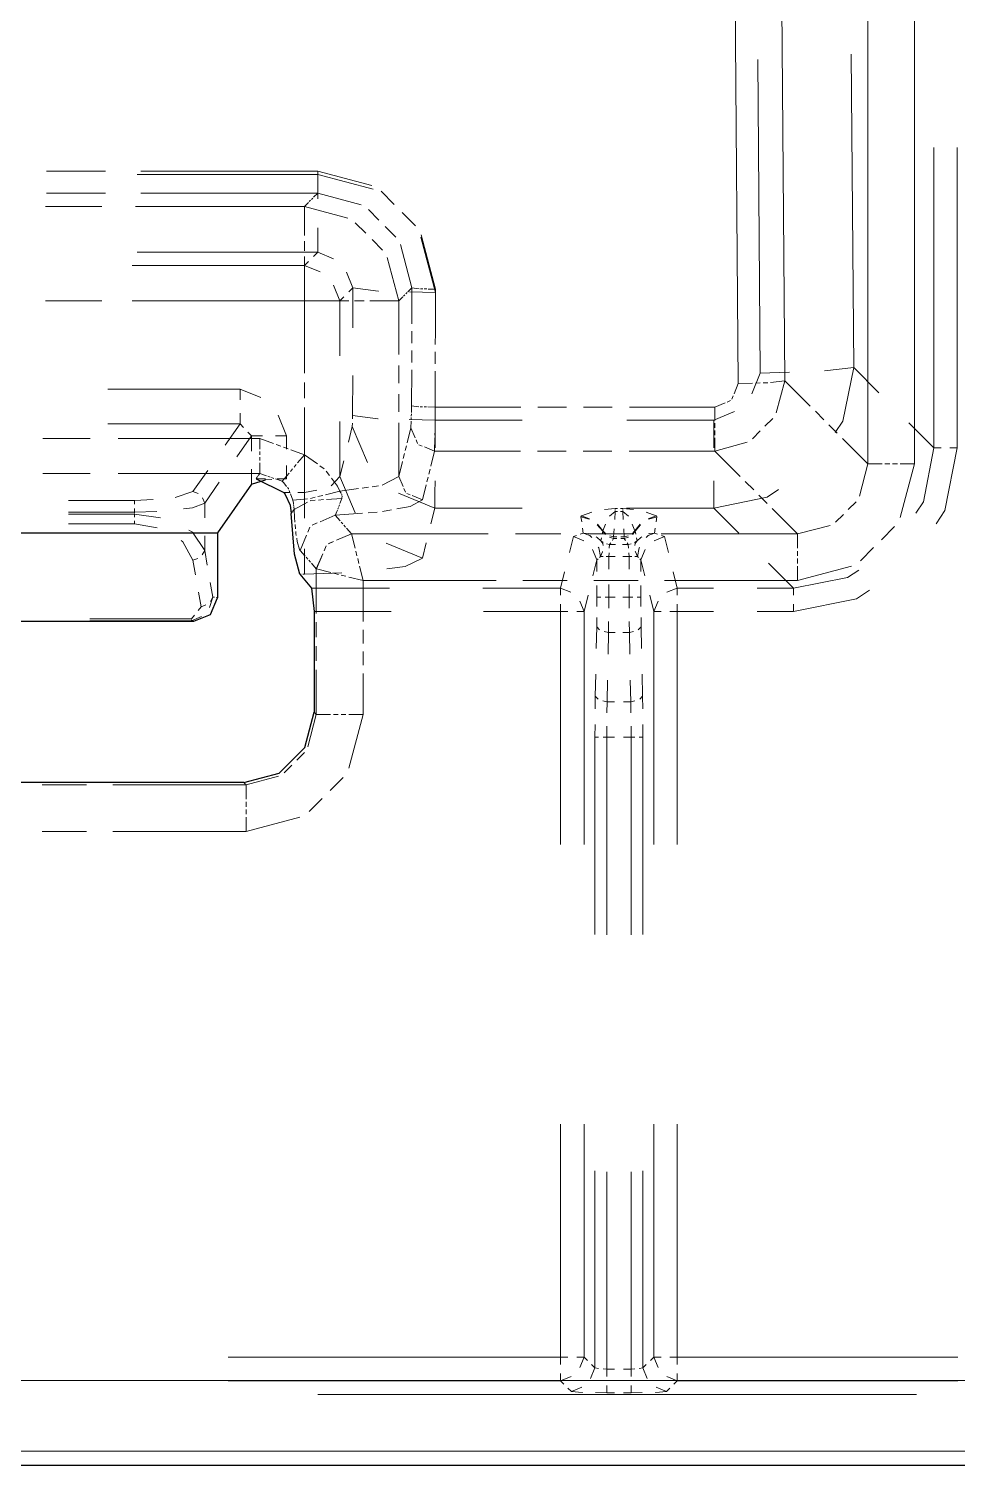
# Model space of a CAD drawing. Header units: millimetres. Extents: x 0 to 1989, y -338 to 950.
# Drawn here: x 1138.3 to 1177.6, y 122.1 to 182.9 of the extents above; entities that cross this region are included whole.
import ezdxf

# ---------------------------------------------------------------- set-up
doc = ezdxf.new("R2010")
doc.units = ezdxf.units.MM
doc.layers.add('DETAIL', color=8, linetype='Continuous')
doc.layers.add('FINE', color=9, linetype='Continuous')

msp = doc.modelspace()

# ---------------------------------------------------------------- linework, layer by layer
at = {"layer": 'DETAIL', "lineweight": 25}
for p, q in [((1147.745, 163.642), (1148.333, 163.821)), ((1147.938, 163.874), (1149.117, 163.289)), ((1147.745, 163.642), (1146.31, 161.582)), ((1146.31, 161.582), (1146.31, 158.83)), ((1149.788, 159.823), (1150.294, 159.243)), ((1150.294, 159.243), (1150.4, 158.253)), ((1150.4, 158.253), (1150.4, 153.981)), ((1131.316, 157.832), (1145.305, 157.832)), ((1147.422, 151.003), (1129.198, 151.003)), ((67.81, 122.082), (1203.81, 122.082))]:
    msp.add_line(p, q, dxfattribs=at)
for points in [[(1128.876, 163.642), (1130.31, 161.582), (1146.31, 161.582)], [(1149.117, 163.289), (1149.174, 163.207), (1149.38, 162.748), (1149.432, 162.403)], [(1149.788, 159.823), (1149.562, 160.675), (1149.432, 162.403)], [(1145.305, 157.832), (1146.016, 158.124), (1146.31, 158.83)], [(1147.422, 151.003), (1148.915, 151.401), (1150.003, 152.489), (1150.4, 153.981)]]:
    msp.add_lwpolyline(points, dxfattribs=at)
at = {"layer": 'FINE', "lineweight": 9}
for p, q in [((1168.361, 167.904), (1167.529, 272.09)), ((1173.85, 235.238), (1173.85, 164.508)), ((1175.83, 164.508), (1175.83, 235.238)), ((1169.19, 181.627), (1169.296, 168.35)), ((1173.257, 168.577), (1173.151, 181.854)), ((1176.649, 165.185), (1176.649, 177.902)), ((1177.639, 177.902), (1177.639, 165.185)), ((1139.06, 176.907), (1141.558, 176.907)), ((1143.057, 176.907), (1150.551, 176.907)), ((1150.551, 176.907), (1150.551, 176.619)), ((1150.551, 176.907), (1152.846, 176.291)), ((1150.551, 175.734), (1150.551, 176.765)), ((1150.551, 176.561), (1150.551, 176.465)), ((1141.558, 175.964), (1139.06, 175.964)), ((1150.551, 175.964), (1143.057, 175.964)), ((1150.379, 175.792), (1150.551, 175.964)), ((1150.551, 176.407), (1150.551, 176.311)), ((1152.387, 175.472), (1150.551, 175.964)), ((1153.236, 176.048), (1153.795, 175.487)), ((1139.025, 175.402), (1141.409, 175.402)), ((1142.839, 175.402), (1149.989, 175.402)), ((1149.989, 175.402), (1150.161, 175.575)), ((1151.823, 174.909), (1149.989, 175.402)), ((1150.195, 175.609), (1150.252, 175.666)), ((1150.287, 175.701), (1150.344, 175.758)), ((1153.146, 174.828), (1152.699, 175.277)), ((1152.583, 174.268), (1152.135, 174.716)), ((1154.13, 175.15), (1154.689, 174.589)), ((1153.861, 174.109), (1153.414, 174.558)), ((1155.538, 171.759), (1154.916, 174.103)), ((1154.928, 174.197), (1155.538, 171.9)), ((1142.9, 173.466), (1150.551, 173.466)), ((1149.989, 173.526), (1149.989, 173.934)), ((1150.375, 173.29), (1150.551, 173.466)), ((1150.551, 173.466), (1151.214, 173.19)), ((1153.3, 173.552), (1152.852, 173.999)), ((1154.538, 171.957), (1154.052, 173.795)), ((1142.69, 172.904), (1149.989, 172.904)), ((1149.989, 172.873), (1149.989, 173.281)), ((1149.989, 172.904), (1150.164, 173.079)), ((1150.651, 172.629), (1149.989, 172.904)), ((1153.986, 171.405), (1153.493, 173.239)), ((1149.989, 171.405), (1149.989, 172.629)), ((1151.772, 172.623), (1152.04, 171.957)), ((1149.989, 171.405), (1149.989, 171.873)), ((1151.488, 171.405), (1151.213, 172.067)), ((1152.04, 171.957), (1151.867, 171.784)), ((1152.04, 171.957), (1152.037, 170.268)), ((1154.245, 171.664), (1154.189, 171.608)), ((1154.336, 171.754), (1154.279, 171.698)), ((1154.538, 171.957), (1154.369, 171.788)), ((1154.442, 171.786), (1155.538, 171.759)), ((1154.535, 170.428), (1154.538, 171.957)), ((1154.843, 171.917), (1154.538, 171.957)), ((1155.006, 171.913), (1154.904, 171.916)), ((1155.17, 171.909), (1155.067, 171.912)), ((1155.538, 171.9), (1155.231, 171.908)), ((1155.534, 170.07), (1155.538, 171.759)), ((1155.538, 171.9), (1155.535, 170.371)), ((1141.409, 171.405), (1139.025, 171.405)), ((1149.989, 171.405), (1151.213, 171.405)), ((1149.989, 171.405), (1150.457, 171.405)), ((1151.457, 171.405), (1151.865, 171.405)), ((1151.66, 171.577), (1151.488, 171.405)), ((1151.488, 171.405), (1151.488, 169.081)), ((1152.11, 171.405), (1152.518, 171.405)), ((1154.155, 171.574), (1153.986, 171.405)), ((1153.986, 171.405), (1153.986, 169.128)), ((1154.534, 169.612), (1154.535, 170.122)), ((1155.534, 170.065), (1155.533, 169.556)), ((1154.532, 168.797), (1154.533, 169.307)), ((1155.532, 169.25), (1155.532, 168.74)), ((1149.989, 168.346), (1149.989, 169.011)), ((1153.986, 168.673), (1153.986, 167.914)), ((1172.024, 168.439), (1173.257, 168.577)), ((1174.317, 167.517), (1173.257, 168.577)), ((1152.033, 168.241), (1152.029, 166.552)), ((1154.528, 166.962), (1154.531, 168.491)), ((1169.296, 168.35), (1168.943, 167.469)), ((1169.296, 168.35), (1170.536, 168.387)), ((1169.737, 167.949), (1170.341, 168.017)), ((1170.341, 168.017), (1169.969, 166.659)), ((1147.261, 167.671), (1141.667, 167.671)), ((1147.261, 167.21), (1147.261, 167.671)), ((1148.137, 167.308), (1147.261, 167.671)), ((1149.989, 167.282), (1149.989, 167.947)), ((1153.986, 167.459), (1153.986, 166.699)), ((1168.096, 167.242), (1168.153, 167.385)), ((1168.188, 167.472), (1168.361, 167.904)), ((1168.361, 167.904), (1168.968, 167.921)), ((1169.09, 167.925), (1169.292, 167.931)), ((1169.414, 167.934), (1169.616, 167.94)), ((1149.989, 164.888), (1149.989, 166.883)), ((1154.519, 166.676), (1154.528, 166.962)), ((1154.833, 166.923), (1154.528, 166.962)), ((1154.996, 166.918), (1154.894, 166.921)), ((1155.16, 166.914), (1155.058, 166.917)), ((1155.528, 166.905), (1155.221, 166.913)), ((1155.528, 166.905), (1155.524, 166.334)), ((1159.881, 166.905), (1161.09, 166.905)), ((1161.816, 166.905), (1163.025, 166.905)), ((1163.751, 166.905), (1167.378, 166.905)), ((1167.378, 166.905), (1167.808, 167.084)), ((1167.378, 166.905), (1167.378, 166.334)), ((1167.893, 167.12), (1168.036, 167.18)), ((1141.667, 166.194), (1147.261, 166.194)), ((1147.261, 166.194), (1146.638, 165.3)), ((1147.261, 166.194), (1147.261, 166.656)), ((1147.261, 166.194), (1147.412, 166.035)), ((1149.234, 165.683), (1148.875, 166.561)), ((1151.488, 166.292), (1151.488, 163.967)), ((1152.019, 166.231), (1152.014, 166.086)), ((1152.029, 166.552), (1152.024, 166.406)), ((1153.986, 166.244), (1153.986, 163.967)), ((1154.431, 166.381), (1155.527, 166.354)), ((1154.498, 166.028), (1154.508, 166.314)), ((1154.51, 166.371), (1154.513, 166.466)), ((1154.514, 166.524), (1154.517, 166.619)), ((1155.523, 166.219), (1155.521, 166.029)), ((1155.526, 165.187), (1155.527, 166.354)), ((1167.331, 166.354), (1163.642, 166.354)), ((1168.207, 166.719), (1167.331, 166.354)), ((1167.331, 166.354), (1167.331, 165.187)), ((1167.378, 166.219), (1167.378, 166.029)), ((1169.826, 166.427), (1169.495, 166.094)), ((1171.63, 166.728), (1171.988, 166.37)), ((1172.203, 166.155), (1172.561, 165.797)), ((1176.649, 165.185), (1175.589, 166.245)), ((1138.909, 165.573), (1140.906, 165.573)), ((1142.104, 165.573), (1148.093, 165.573)), ((1147.126, 164.795), (1147.745, 165.683)), ((1147.594, 165.843), (1147.745, 165.683)), ((1148.21, 165.683), (1147.745, 165.683)), ((1147.745, 165.683), (1147.745, 165.045)), ((1148.093, 165.121), (1148.093, 165.573)), ((1148.093, 165.573), (1148.674, 165.364)), ((1149.234, 165.683), (1148.768, 165.683)), ((1149.234, 165.118), (1149.234, 165.683)), ((1149.989, 163.289), (1149.989, 165.825)), ((1152.014, 166.086), (1151.85, 165.423)), ((1152.66, 164.553), (1152.014, 166.086)), ((1154.342, 165.397), (1154.498, 166.028)), ((1154.679, 165.599), (1154.498, 166.028)), ((1155.517, 165.61), (1155.498, 165.038)), ((1155.52, 165.914), (1155.519, 165.724)), ((1167.378, 165.915), (1167.378, 165.724)), ((1167.378, 165.61), (1167.378, 165.038)), ((1169.296, 165.894), (1168.965, 165.562)), ((1172.776, 165.582), (1173.85, 164.508)), ((1148.093, 164.88), (1148.093, 165.031)), ((1148.789, 165.322), (1148.983, 165.252)), ((1149.099, 165.21), (1149.293, 165.14)), ((1149.409, 165.098), (1149.989, 164.888)), ((1154.174, 164.725), (1154.227, 164.935)), ((1154.258, 165.061), (1154.31, 165.271)), ((1154.776, 165.371), (1154.715, 165.513)), ((1154.982, 165.252), (1154.838, 165.311)), ((1155.498, 165.038), (1155.068, 165.216)), ((1155.498, 165.038), (1155.341, 164.407)), ((1159.135, 165.038), (1155.498, 165.038)), ((1161.074, 165.038), (1159.862, 165.038)), ((1163.014, 165.038), (1161.802, 165.038)), ((1167.378, 165.038), (1163.741, 165.038)), ((1168.735, 165.416), (1167.378, 165.038)), ((1168.45, 163.967), (1167.378, 165.038)), ((1176.649, 165.185), (1176.958, 165.185)), ((1177.329, 165.185), (1177.639, 165.185)), ((1148.093, 164.639), (1148.093, 164.79)), ((1148.093, 164.096), (1148.093, 164.548)), ((1149.234, 163.874), (1149.234, 164.439)), ((1149.547, 164.36), (1149.643, 164.475)), ((1149.701, 164.543), (1149.989, 164.888)), ((1149.989, 164.888), (1150.536, 164.499)), ((1150.646, 164.421), (1150.829, 164.291)), ((1151.652, 164.629), (1151.488, 163.967)), ((1153.986, 163.967), (1154.143, 164.598)), ((1173.5, 163.133), (1173.85, 164.508)), ((1174.456, 164.508), (1173.85, 164.508)), ((1174.779, 164.508), (1174.577, 164.508)), ((1175.103, 164.508), (1174.901, 164.508)), ((1175.83, 164.508), (1175.224, 164.508)), ((1175.83, 164.508), (1175.225, 162.232)), ((1140.906, 164.096), (1138.909, 164.096)), ((1148.093, 164.096), (1142.104, 164.096)), ((1145.891, 164.226), (1145.268, 163.332)), ((1145.765, 162.84), (1146.383, 163.728)), ((1147.745, 164.28), (1147.745, 163.642)), ((1147.986, 163.942), (1147.938, 163.874)), ((1147.938, 163.874), (1148.343, 163.874)), ((1148.011, 163.978), (1147.995, 163.956)), ((1148.036, 164.015), (1148.021, 163.992)), ((1148.093, 164.096), (1148.046, 164.028)), ((1148.385, 163.994), (1148.093, 164.096)), ((1148.333, 163.821), (1148.614, 163.838)), ((1148.541, 163.94), (1148.444, 163.974)), ((1148.697, 163.885), (1148.6, 163.919)), ((1149.048, 163.763), (1148.756, 163.865)), ((1148.829, 163.874), (1149.234, 163.874)), ((1148.952, 163.858), (1149.234, 163.874)), ((1149.048, 163.763), (1149.336, 164.107)), ((1149.393, 164.176), (1149.489, 164.291)), ((1150.914, 164.188), (1151.049, 164.01)), ((1151.488, 163.967), (1151.117, 163.577)), ((1152.134, 162.434), (1151.488, 163.967)), ((1153.28, 163.596), (1153.986, 163.967)), ((1154.167, 163.538), (1153.986, 163.967)), ((1155.226, 163.944), (1155.174, 163.734)), ((1155.31, 164.281), (1155.257, 164.071)), ((1167.331, 163.786), (1167.331, 162.619)), ((1169.021, 163.395), (1168.664, 163.752)), ((1145.268, 163.332), (1144.518, 163.081)), ((1145.268, 163.332), (1145.485, 163.24)), ((1149.389, 163.289), (1149.117, 163.289)), ((1149.374, 163.281), (1149.34, 163.37)), ((1149.497, 162.961), (1149.395, 163.227)), ((1149.989, 163.289), (1149.716, 163.289)), ((1150.518, 163.389), (1149.989, 163.289)), ((1149.989, 162.206), (1149.989, 163.289)), ((1150.24, 163.039), (1150.442, 163.088)), ((1150.563, 163.117), (1150.765, 163.165)), ((1150.886, 163.195), (1151.491, 163.34)), ((1151.555, 163.239), (1151.566, 163.207)), ((1152.439, 163.473), (1152.702, 163.51)), ((1152.86, 163.532), (1153.124, 163.569)), ((1155.512, 162.619), (1153.975, 163.256)), ((1154.264, 163.309), (1154.203, 163.452)), ((1154.469, 163.191), (1154.326, 163.25)), ((1154.986, 162.977), (1154.556, 163.155)), ((1155.142, 163.608), (1154.986, 162.977)), ((1169.593, 162.823), (1169.236, 163.181)), ((1142.787, 162.945), (1139.989, 162.945)), ((1143.576, 162.997), (1142.787, 162.945)), ((1142.787, 162.945), (1142.787, 162.791)), ((1142.787, 162.606), (1142.787, 162.453)), ((1142.787, 162.453), (1143.731, 162.487)), ((1145.671, 163.056), (1145.765, 162.84)), ((1145.765, 162.212), (1145.765, 162.84)), ((1149.476, 162.466), (1149.488, 162.484)), ((1149.495, 162.494), (1149.507, 162.512)), ((1149.497, 162.961), (1150.116, 163.026)), ((1149.519, 162.843), (1149.497, 162.961)), ((1149.515, 162.522), (1149.551, 162.574)), ((1149.528, 162.78), (1149.523, 162.82)), ((1149.537, 162.717), (1149.531, 162.757)), ((1149.551, 162.574), (1150.123, 162.877)), ((1150.578, 162.97), (1150.793, 162.985)), ((1150.922, 162.993), (1151.568, 163.036)), ((1151.473, 162.772), (1151.446, 162.699)), ((1153.68, 162.55), (1153.299, 162.483)), ((1155.348, 161.958), (1155.512, 162.619)), ((1155.512, 162.619), (1159.205, 162.619)), ((1163.151, 162.614), (1162.694, 162.566)), ((1162.904, 162.292), (1163.151, 162.49)), ((1163.13, 162.15), (1163.151, 162.49)), ((1163.151, 162.614), (1163.151, 162.575)), ((1163.25, 162.614), (1163.151, 162.614)), ((1163.151, 162.529), (1163.151, 162.49)), ((1163.151, 162.49), (1163.25, 162.49)), ((1163.47, 162.614), (1163.37, 162.614)), ((1163.37, 162.49), (1163.47, 162.49)), ((1163.47, 162.614), (1163.47, 162.575)), ((1163.927, 162.566), (1163.47, 162.614)), ((1163.47, 162.529), (1163.47, 162.49)), ((1163.47, 162.49), (1163.491, 162.15)), ((1163.47, 162.49), (1163.716, 162.292)), ((1163.637, 162.619), (1167.331, 162.619)), ((1167.331, 162.619), (1168.386, 161.565)), ((1173.025, 162.563), (1173.36, 162.897)), ((1139.989, 162.453), (1142.787, 162.453)), ((1142.787, 162.37), (1139.989, 162.37)), ((1142.787, 162.453), (1142.787, 162.426)), ((1142.787, 162.395), (1142.787, 162.37)), ((1142.787, 162.088), (1142.787, 161.96)), ((1149.432, 162.403), (1149.468, 162.456)), ((1149.612, 161.748), (1149.596, 161.928)), ((1150.316, 161.907), (1150.528, 161.997)), ((1150.656, 162.052), (1151.295, 162.323)), ((1152.452, 162.407), (1151.295, 162.323)), ((1151.295, 162.323), (1151.505, 162.083)), ((1151.547, 162.035), (1151.616, 161.955)), ((1151.658, 161.907), (1151.728, 161.827)), ((1153.069, 162.452), (1152.684, 162.424)), ((1161.706, 162.27), (1161.7, 162.255)), ((1162.046, 162.152), (1161.7, 162.255)), ((1161.7, 162.255), (1161.732, 162.041)), ((1161.728, 162.294), (1162.07, 162.18)), ((1162.623, 161.646), (1162.393, 161.924)), ((1162.408, 161.941), (1162.633, 161.659)), ((1162.633, 161.659), (1162.746, 161.954)), ((1163.874, 161.954), (1163.988, 161.659)), ((1164.212, 161.941), (1163.988, 161.659)), ((1164.228, 161.924), (1163.997, 161.646)), ((1164.892, 162.294), (1164.464, 162.46)), ((1164.892, 162.294), (1164.551, 162.18)), ((1164.92, 162.255), (1164.574, 162.152)), ((1164.889, 162.041), (1164.92, 162.255)), ((1164.904, 162.284), (1164.892, 162.294)), ((1164.92, 162.255), (1164.915, 162.27)), ((1170.879, 161.538), (1172.255, 161.887)), ((1172.49, 162.027), (1172.825, 162.362)), ((1145.765, 160.831), (1145.765, 161.459)), ((1149.806, 160.838), (1150.078, 161.476)), ((1150.133, 161.604), (1150.224, 161.816)), ((1151.342, 161.267), (1151.98, 161.539)), ((1151.981, 161.538), (1151.344, 161.265)), ((1151.77, 161.779), (1151.98, 161.539)), ((1152.133, 160.931), (1151.981, 161.538)), ((1151.981, 161.538), (1157.766, 161.538)), ((1158.923, 161.538), (1160.852, 161.538)), ((1161.381, 161.429), (1161.212, 160.746)), ((1161.512, 161.473), (1161.381, 161.429)), ((1161.821, 161.247), (1161.381, 161.429)), ((1161.801, 161.568), (1161.67, 161.525)), ((1161.77, 161.783), (1161.801, 161.568)), ((1162.009, 161.538), (1163.937, 161.538)), ((1162.543, 161.246), (1162.568, 161.371)), ((1162.598, 161.521), (1162.623, 161.646)), ((1162.623, 161.646), (1162.625, 161.651)), ((1162.623, 161.646), (1162.738, 161.506)), ((1162.629, 161.656), (1162.633, 161.659)), ((1162.633, 161.659), (1162.752, 161.541)), ((1162.912, 161.39), (1163.085, 161.337)), ((1162.923, 161.447), (1163.085, 161.404)), ((1163.031, 161.257), (1163.085, 161.337)), ((1163.085, 161.404), (1163.105, 161.743)), ((1163.226, 161.404), (1163.085, 161.404)), ((1163.085, 161.383), (1163.085, 161.404)), ((1163.085, 161.337), (1163.085, 161.357)), ((1163.085, 161.337), (1163.226, 161.337)), ((1163.536, 161.404), (1163.395, 161.404)), ((1163.395, 161.337), (1163.536, 161.337)), ((1163.515, 161.743), (1163.536, 161.404)), ((1163.698, 161.447), (1163.536, 161.404)), ((1163.536, 161.383), (1163.536, 161.404)), ((1163.536, 161.337), (1163.709, 161.39)), ((1163.536, 161.337), (1163.536, 161.357)), ((1163.536, 161.337), (1163.589, 161.257)), ((1163.988, 161.659), (1163.869, 161.541)), ((1163.882, 161.506), (1163.997, 161.646)), ((1163.988, 161.659), (1163.992, 161.656)), ((1163.996, 161.651), (1163.997, 161.646)), ((1163.997, 161.646), (1164.023, 161.521)), ((1164.053, 161.371), (1164.078, 161.246)), ((1165.239, 161.429), (1164.8, 161.247)), ((1164.819, 161.568), (1164.851, 161.783)), ((1164.95, 161.525), (1164.819, 161.568)), ((1165.239, 161.429), (1165.108, 161.473)), ((1165.409, 160.746), (1165.239, 161.429)), ((1170.879, 160.931), (1170.879, 161.538)), ((1174.988, 161.843), (1174.432, 161.288)), ((1145.873, 160.215), (1145.765, 160.831)), ((1150.016, 160.598), (1149.806, 160.838)), ((1149.989, 159.823), (1149.989, 160.906)), ((1150.491, 160.053), (1150.764, 160.692)), ((1150.818, 160.819), (1150.909, 161.032)), ((1150.914, 161.029), (1150.823, 160.816)), ((1151.001, 161.122), (1151.214, 161.213)), ((1151.217, 161.211), (1151.005, 161.12)), ((1152.214, 160.608), (1152.163, 160.81)), ((1154.986, 160.501), (1153.449, 161.137)), ((1154.986, 160.501), (1155.15, 161.163)), ((1162.381, 160.439), (1162.196, 160.877)), ((1162.543, 161.246), (1162.648, 161.17)), ((1162.787, 161.107), (1162.914, 161.08)), ((1162.88, 160.581), (1162.891, 160.737)), ((1162.903, 160.924), (1162.914, 161.08)), ((1162.914, 161.08), (1162.967, 161.161)), ((1163.162, 161.08), (1162.914, 161.08)), ((1163.707, 161.08), (1163.459, 161.08)), ((1163.707, 161.08), (1163.717, 160.924)), ((1163.73, 160.737), (1163.74, 160.581)), ((1163.973, 161.17), (1164.078, 161.246)), ((1164.425, 160.877), (1164.24, 160.439)), ((1170.879, 160.608), (1170.879, 160.81)), ((1174.099, 160.955), (1173.544, 160.399)), ((1145.268, 160.422), (1145.468, 160.498)), ((1145.268, 160.422), (1145.376, 159.805)), ((1150.128, 160.47), (1150.058, 160.55)), ((1150.239, 160.342), (1150.17, 160.422)), ((1150.493, 160.053), (1150.491, 160.053)), ((1151.102, 159.901), (1150.496, 160.052)), ((1152.295, 160.285), (1152.244, 160.487)), ((1152.476, 159.557), (1152.325, 160.163)), ((1162.211, 159.756), (1162.381, 160.439)), ((1162.381, 160.439), (1162.427, 160.483)), ((1162.381, 160.439), (1162.381, 159.944)), ((1162.482, 160.537), (1162.528, 160.581)), ((1162.88, 160.581), (1162.77, 160.581)), ((1162.88, 160.581), (1163.149, 160.581)), ((1162.88, 160.042), (1162.88, 160.581)), ((1163.472, 160.581), (1163.74, 160.581)), ((1163.74, 160.581), (1163.85, 160.581)), ((1163.74, 160.581), (1163.74, 160.042)), ((1163.982, 160.581), (1164.092, 160.581)), ((1164.092, 160.581), (1164.138, 160.537)), ((1164.194, 160.483), (1164.24, 160.439)), ((1170.879, 160.285), (1170.879, 160.487)), ((1170.879, 159.557), (1170.879, 160.163)), ((1173.155, 160.162), (1170.879, 159.557)), ((1146.11, 158.858), (1146.002, 159.475)), ((1149.788, 159.823), (1149.851, 159.823)), ((1149.926, 159.823), (1149.989, 159.823)), ((1149.989, 159.823), (1151.579, 159.882)), ((1151.426, 159.82), (1151.223, 159.87)), ((1151.749, 159.739), (1151.547, 159.789)), ((1152.476, 159.557), (1151.87, 159.708)), ((1158.11, 159.557), (1152.476, 159.557)), ((1152.476, 159.557), (1152.476, 157.822)), ((1161.114, 159.557), (1159.237, 159.557)), ((1164.119, 159.557), (1162.241, 159.557)), ((1170.879, 159.557), (1165.245, 159.557)), ((1165.782, 159.243), (1165.613, 159.926)), ((1145.506, 159.065), (1145.614, 158.449)), ((1146.11, 158.858), (1145.968, 158.414)), ((1146.006, 158.672), (1146.11, 158.858)), ((1146.173, 158.849), (1146.11, 158.858)), ((1146.31, 158.83), (1146.248, 158.839)), ((1153.589, 159.243), (1150.294, 159.243)), ((1161.277, 159.061), (1160.838, 159.243)), ((1160.838, 159.243), (1160.838, 158.934)), ((1161.838, 158.253), (1162.007, 158.936)), ((1162.381, 158.855), (1162.377, 158.465)), ((1162.381, 159.35), (1162.381, 158.855)), ((1162.88, 158.855), (1162.724, 158.855)), ((1162.877, 158.386), (1162.88, 158.855)), ((1162.88, 158.855), (1162.88, 159.395)), ((1163.149, 158.855), (1162.88, 158.855)), ((1163.74, 158.855), (1163.472, 158.855)), ((1163.74, 159.395), (1163.74, 158.855)), ((1163.74, 158.855), (1163.744, 158.386)), ((1163.74, 158.855), (1163.896, 158.855)), ((1164.24, 158.855), (1164.24, 159.35)), ((1164.244, 158.465), (1164.24, 158.855)), ((1164.613, 158.936), (1164.783, 158.253)), ((1165.782, 159.243), (1165.343, 159.061)), ((1165.782, 158.934), (1165.782, 159.243)), ((1167.321, 159.243), (1165.782, 159.243)), ((1170.707, 159.243), (1170.707, 158.934)), ((1145.485, 158.289), (1145.614, 158.449)), ((1145.614, 158.449), (1145.814, 158.525)), ((1150.4, 158.253), (1153.662, 158.253)), ((1160.838, 158.563), (1160.838, 158.253)), ((1161.151, 158.253), (1160.838, 158.253)), ((1161.838, 158.253), (1161.653, 158.691)), ((1161.838, 148.38), (1161.838, 158.253)), ((1164.967, 158.691), (1164.783, 158.253)), ((1164.783, 158.253), (1164.783, 148.38)), ((1165.782, 158.253), (1165.47, 158.253)), ((1165.782, 158.253), (1165.782, 158.563)), ((1165.782, 148.38), (1165.782, 158.253)), ((1165.782, 158.253), (1167.321, 158.253)), ((1169.168, 158.253), (1170.707, 158.253)), ((1170.707, 158.563), (1170.707, 158.253)), ((1145.201, 157.937), (1140.894, 157.937)), ((1145.201, 157.937), (1145.33, 158.097)), ((1145.629, 158.033), (1145.201, 157.847)), ((1145.201, 157.937), (1145.201, 157.909)), ((1145.272, 157.836), (1145.305, 157.832)), ((1150.491, 157.16), (1150.491, 157.789)), ((1162.373, 157.996), (1162.369, 157.605)), ((1162.869, 157.355), (1162.873, 157.824)), ((1163.748, 157.824), (1163.752, 157.355)), ((1164.252, 157.605), (1164.248, 157.996)), ((1152.476, 157.475), (1152.476, 156.897)), ((1162.369, 157.605), (1162.351, 156.687)), ((1162.49, 157.467), (1162.369, 157.605)), ((1162.869, 157.355), (1162.689, 157.394)), ((1162.85, 156.437), (1162.869, 157.355)), ((1162.869, 157.355), (1163.145, 157.355)), ((1163.476, 157.355), (1163.752, 157.355)), ((1163.931, 157.394), (1163.752, 157.355)), ((1163.752, 157.355), (1163.77, 156.437)), ((1164.252, 157.605), (1164.131, 157.467)), ((1164.27, 156.687), (1164.252, 157.605)), ((1150.491, 156.154), (1150.491, 156.783)), ((1152.476, 156.55), (1152.476, 155.972)), ((1150.491, 153.89), (1150.491, 155.776)), ((1152.476, 155.625), (1152.476, 153.89)), ((1162.328, 155.586), (1162.31, 154.667)), ((1162.81, 154.418), (1162.828, 155.336)), ((1163.793, 155.336), (1163.811, 154.418)), ((1164.311, 154.667), (1164.292, 155.586)), ((1162.31, 154.667), (1162.305, 154.121)), ((1162.43, 154.529), (1162.31, 154.667)), ((1164.311, 154.667), (1164.19, 154.529)), ((1164.316, 154.121), (1164.311, 154.667)), ((1150.428, 153.953), (1150.4, 153.981)), ((1162.81, 154.418), (1162.63, 154.457)), ((1162.804, 153.949), (1162.81, 154.418)), ((1163.122, 154.418), (1162.81, 154.418)), ((1163.811, 154.418), (1163.498, 154.418)), ((1163.99, 154.457), (1163.811, 154.418)), ((1163.811, 154.418), (1163.816, 153.949)), ((1150.137, 152.513), (1150.491, 153.89)), ((1150.443, 153.938), (1150.434, 153.947)), ((1150.458, 153.923), (1150.448, 153.933)), ((1150.491, 153.89), (1150.464, 153.918)), ((1151.099, 153.89), (1150.491, 153.89)), ((1151.423, 153.89), (1151.221, 153.89)), ((1151.747, 153.89), (1151.545, 153.89)), ((1152.476, 153.89), (1151.869, 153.89)), ((1152.476, 153.89), (1151.869, 151.608)), ((1162.299, 153.464), (1162.293, 152.918)), ((1162.793, 152.918), (1162.798, 153.386)), ((1163.822, 153.386), (1163.827, 152.918)), ((1164.327, 152.918), (1164.322, 153.464)), ((1162.293, 152.918), (1162.293, 144.569)), ((1162.793, 152.918), (1162.637, 152.918)), ((1162.793, 152.918), (1163.116, 152.918)), ((1162.793, 144.553), (1162.793, 152.918)), ((1163.984, 152.918), (1163.827, 152.918)), ((1164.327, 144.569), (1164.327, 152.918)), ((1149.661, 151.943), (1149.996, 152.278)), ((1149.125, 151.407), (1149.46, 151.742)), ((1147.422, 151.003), (1147.45, 150.975)), ((1147.456, 150.97), (1147.465, 150.96)), ((1147.471, 150.955), (1147.48, 150.945)), ((1147.486, 150.94), (1147.514, 150.912)), ((1147.514, 150.912), (1148.89, 151.266)), ((1151.631, 151.219), (1151.074, 150.663)), ((1138.874, 150.912), (1140.752, 150.912)), ((1141.879, 150.912), (1147.514, 150.912)), ((1147.514, 150.304), (1147.514, 150.912)), ((1150.74, 150.329), (1150.184, 149.773)), ((1147.514, 149.98), (1147.514, 150.183)), ((1147.514, 149.656), (1147.514, 149.859)), ((1147.514, 148.927), (1147.514, 149.535)), ((1149.795, 149.535), (1147.514, 148.927)), ((1140.752, 148.927), (1138.874, 148.927)), ((1147.514, 148.927), (1141.879, 148.927)), ((1160.838, 136.532), (1160.838, 126.659)), ((1161.838, 126.659), (1161.838, 136.532)), ((1164.783, 136.532), (1164.783, 126.659)), ((1162.293, 134.551), (1162.293, 126.203)), ((1162.793, 126.152), (1162.793, 134.516)), ((1163.827, 134.516), (1163.827, 126.152)), ((1164.327, 126.203), (1164.327, 134.551)), ((1160.838, 126.659), (1146.758, 126.659)), ((1161.151, 126.659), (1160.838, 126.659)), ((1160.838, 126.659), (1160.838, 126.346)), ((1161.838, 126.659), (1161.654, 126.217)), ((1161.98, 126.516), (1161.838, 126.659)), ((1164.783, 126.659), (1164.641, 126.516)), ((1164.966, 126.217), (1164.783, 126.659)), ((1165.782, 126.659), (1165.47, 126.659)), ((1165.782, 126.346), (1165.782, 126.659)), ((1162.293, 126.203), (1162.11, 125.761)), ((1162.293, 126.203), (1162.151, 126.345)), ((1162.45, 126.187), (1162.293, 126.203)), ((1162.793, 126.152), (1162.637, 126.168)), ((1162.793, 126.152), (1162.793, 125.84)), ((1163.116, 126.152), (1162.793, 126.152)), ((1163.827, 126.152), (1163.504, 126.152)), ((1163.984, 126.168), (1163.827, 126.152)), ((1163.827, 126.152), (1163.827, 125.84)), ((1164.327, 126.203), (1164.171, 126.187)), ((1164.47, 126.345), (1164.327, 126.203)), ((1164.327, 126.203), (1164.51, 125.761)), ((1161.28, 125.842), (1160.838, 125.659)), ((1161.735, 125.387), (1161.294, 125.203)), ((1164.885, 125.387), (1165.327, 125.203)), ((1165.782, 125.659), (1165.341, 125.842)), ((1150.56, 125.082), (1175.918, 125.082)), ((1161.152, 125.346), (1161.294, 125.203)), ((1162.324, 125.159), (1162.793, 125.153)), ((1162.793, 125.153), (1163.116, 125.153)), ((1163.504, 125.153), (1163.827, 125.153)), ((1163.827, 125.153), (1164.296, 125.159)), ((1165.327, 125.203), (1165.469, 125.346)), ((1203.81, 122.679), (1134.259, 122.679))]:
    msp.add_line(p, q, dxfattribs=at)
for points in [[(1169.51, 272.204), (1170.341, 168.017), (1171.415, 166.943)], [(1152.894, 176.136), (1150.551, 176.765), (1142.9, 176.765)], [(1150.551, 176.253), (1150.551, 176.249), (1150.551, 175.964)], [(1149.989, 174.179), (1149.989, 174.822), (1149.989, 175.402)], [(1150.551, 173.466), (1150.551, 174.462), (1150.551, 174.497)], [(1149.989, 172.436), (1149.989, 172.447), (1149.989, 172.904)], [(1152.04, 171.957), (1153.106, 171.819), (1153.127, 171.818)], [(1149.989, 168.869), (1149.989, 171.405), (1142.69, 171.405)], [(1149.989, 169.41), (1149.989, 171.405), (1142.839, 171.405)], [(1151.019, 171.405), (1151.031, 171.405), (1151.488, 171.405)], [(1152.763, 171.405), (1153.405, 171.405), (1153.986, 171.405)], [(1172.469, 165.833), (1172.789, 166.312), (1173.257, 168.577)], [(1159.216, 166.354), (1155.527, 166.354), (1155.53, 168.043)], [(1155.531, 168.434), (1155.528, 166.905), (1159.156, 166.905)], [(1152.029, 166.552), (1153.096, 166.414), (1153.116, 166.414)], [(1176.649, 165.185), (1176.205, 162.897), (1175.887, 162.42)], [(1176.743, 161.965), (1177.114, 162.522), (1177.639, 165.185)], [(1149.234, 163.548), (1149.114, 163.702), (1149.048, 163.763)], [(1151.129, 163.902), (1151.396, 163.55), (1151.491, 163.34), (1152.281, 163.451)], [(1155.512, 162.619), (1155.519, 163.274), (1155.521, 163.786)], [(1149.32, 163.423), (1149.309, 163.451), (1149.269, 163.502)], [(1151.581, 163.135), (1151.582, 163.115), (1151.574, 163.059), (1151.568, 163.036), (1151.52, 162.895), (1151.49, 162.816)], [(1151.491, 163.34), (1151.495, 163.336), (1151.547, 163.261), (1151.548, 163.258)], [(1151.573, 163.188), (1151.578, 163.172), (1151.579, 163.155)], [(1167.331, 162.619), (1169.589, 163.094), (1170.071, 163.42)], [(1144.859, 162.591), (1145.254, 162.643), (1145.765, 162.84)], [(1149.551, 162.574), (1149.549, 162.602), (1149.543, 162.671), (1149.54, 162.693)], [(1149.586, 162.035), (1149.569, 162.231), (1149.551, 162.574)], [(1150.237, 162.937), (1150.26, 162.949), (1150.449, 162.962)], [(1151.384, 162.539), (1151.36, 162.477), (1151.304, 162.34), (1151.295, 162.323)], [(1151.429, 162.655), (1151.415, 162.618), (1151.401, 162.583)], [(1154.986, 162.977), (1154.472, 162.69), (1153.909, 162.591)], [(1165.094, 161.538), (1170.879, 161.538), (1169.807, 162.609)], [(1139.989, 161.96), (1142.787, 161.96), (1143.748, 161.794)], [(1143.885, 162.212), (1142.787, 162.37), (1142.787, 162.242)], [(1162.157, 162.46), (1161.728, 162.294), (1161.717, 162.284)], [(1145.66, 160.645), (1145.765, 160.831), (1145.254, 161.614), (1145.099, 161.695)], [(1149.643, 161.462), (1149.629, 161.553), (1149.621, 161.64)], [(1149.806, 160.838), (1149.779, 160.879), (1149.682, 161.21), (1149.66, 161.355)], [(1162.158, 161.379), (1162.075, 161.461), (1161.801, 161.568)], [(1162.058, 161.532), (1162.009, 161.548), (1161.801, 161.568)], [(1162.543, 161.246), (1162.388, 161.383), (1162.342, 161.409)], [(1164.279, 161.409), (1164.233, 161.383), (1164.078, 161.246)], [(1164.819, 161.568), (1164.546, 161.461), (1164.463, 161.379)], [(1164.819, 161.568), (1164.612, 161.548), (1164.563, 161.532)], [(1144.771, 161.25), (1144.843, 161.205), (1145.268, 160.422)], [(1150.769, 160.689), (1150.496, 160.052), (1150.494, 160.053)], [(1162.528, 160.581), (1162.454, 160.939), (1162.434, 160.979)], [(1162.638, 160.581), (1162.528, 160.581), (1162.616, 160.782), (1162.617, 160.786)], [(1162.639, 161.048), (1162.622, 161.126), (1162.543, 161.246)], [(1163.654, 161.161), (1163.707, 161.08), (1163.834, 161.107)], [(1164.078, 161.246), (1163.999, 161.126), (1163.982, 161.048)], [(1164.004, 160.786), (1164.005, 160.782), (1164.092, 160.581)], [(1164.188, 160.978), (1164.167, 160.939), (1164.092, 160.581)], [(1150.491, 158.166), (1150.491, 160.053), (1150.281, 160.294)], [(1153.478, 160.055), (1154.259, 160.16), (1154.986, 160.501)], [(1164.24, 159.944), (1164.24, 160.439), (1164.41, 159.756)], [(1169.652, 160.298), (1170.707, 159.243), (1169.168, 159.243)], [(1161.008, 159.926), (1160.838, 159.243), (1157.543, 159.243)], [(1173.472, 160.005), (1172.995, 159.688), (1170.707, 159.243)], [(1162.537, 158.855), (1162.533, 158.855), (1162.381, 158.855)], [(1164.084, 158.855), (1164.087, 158.855), (1164.24, 158.855)], [(1170.707, 158.253), (1173.37, 158.778), (1173.927, 159.15)], [(1157.576, 158.253), (1160.838, 158.253), (1160.838, 148.38)], [(1161.838, 158.253), (1161.533, 158.253), (1161.525, 158.253)], [(1165.095, 158.253), (1165.088, 158.253), (1164.783, 158.253)], [(1140.894, 157.847), (1145.201, 157.847), (1145.233, 157.842)], [(1145.201, 157.875), (1145.201, 157.871), (1145.201, 157.847)], [(1162.45, 152.918), (1162.446, 152.918), (1162.293, 152.918)], [(1163.504, 152.918), (1163.827, 152.918), (1163.827, 144.553)], [(1164.327, 152.918), (1164.175, 152.918), (1164.171, 152.918)], [(1177.666, 126.659), (1165.782, 126.659), (1165.782, 136.532)], [(1161.838, 126.659), (1161.533, 126.659), (1161.525, 126.659)], [(1165.095, 126.659), (1165.088, 126.659), (1164.783, 126.659)], [(1134.259, 125.677), (1203.81, 125.677), (1204.851, 126.108)], [(1160.838, 125.972), (1160.838, 125.964), (1160.838, 125.659)], [(1165.782, 125.659), (1165.782, 125.964), (1165.782, 125.972)], [(1146.758, 125.659), (1160.838, 125.659), (1160.981, 125.517)], [(1162.793, 125.465), (1162.793, 125.458), (1162.793, 125.153)], [(1163.827, 125.465), (1163.827, 125.458), (1163.827, 125.153)], [(1165.64, 125.517), (1165.782, 125.659), (1177.666, 125.659)], [(1161.294, 125.203), (1161.751, 125.168), (1161.762, 125.167)], [(1164.859, 125.167), (1164.869, 125.168), (1165.327, 125.203)]]:
    msp.add_lwpolyline(points, dxfattribs=at)

doc.saveas('drawing.dxf')
